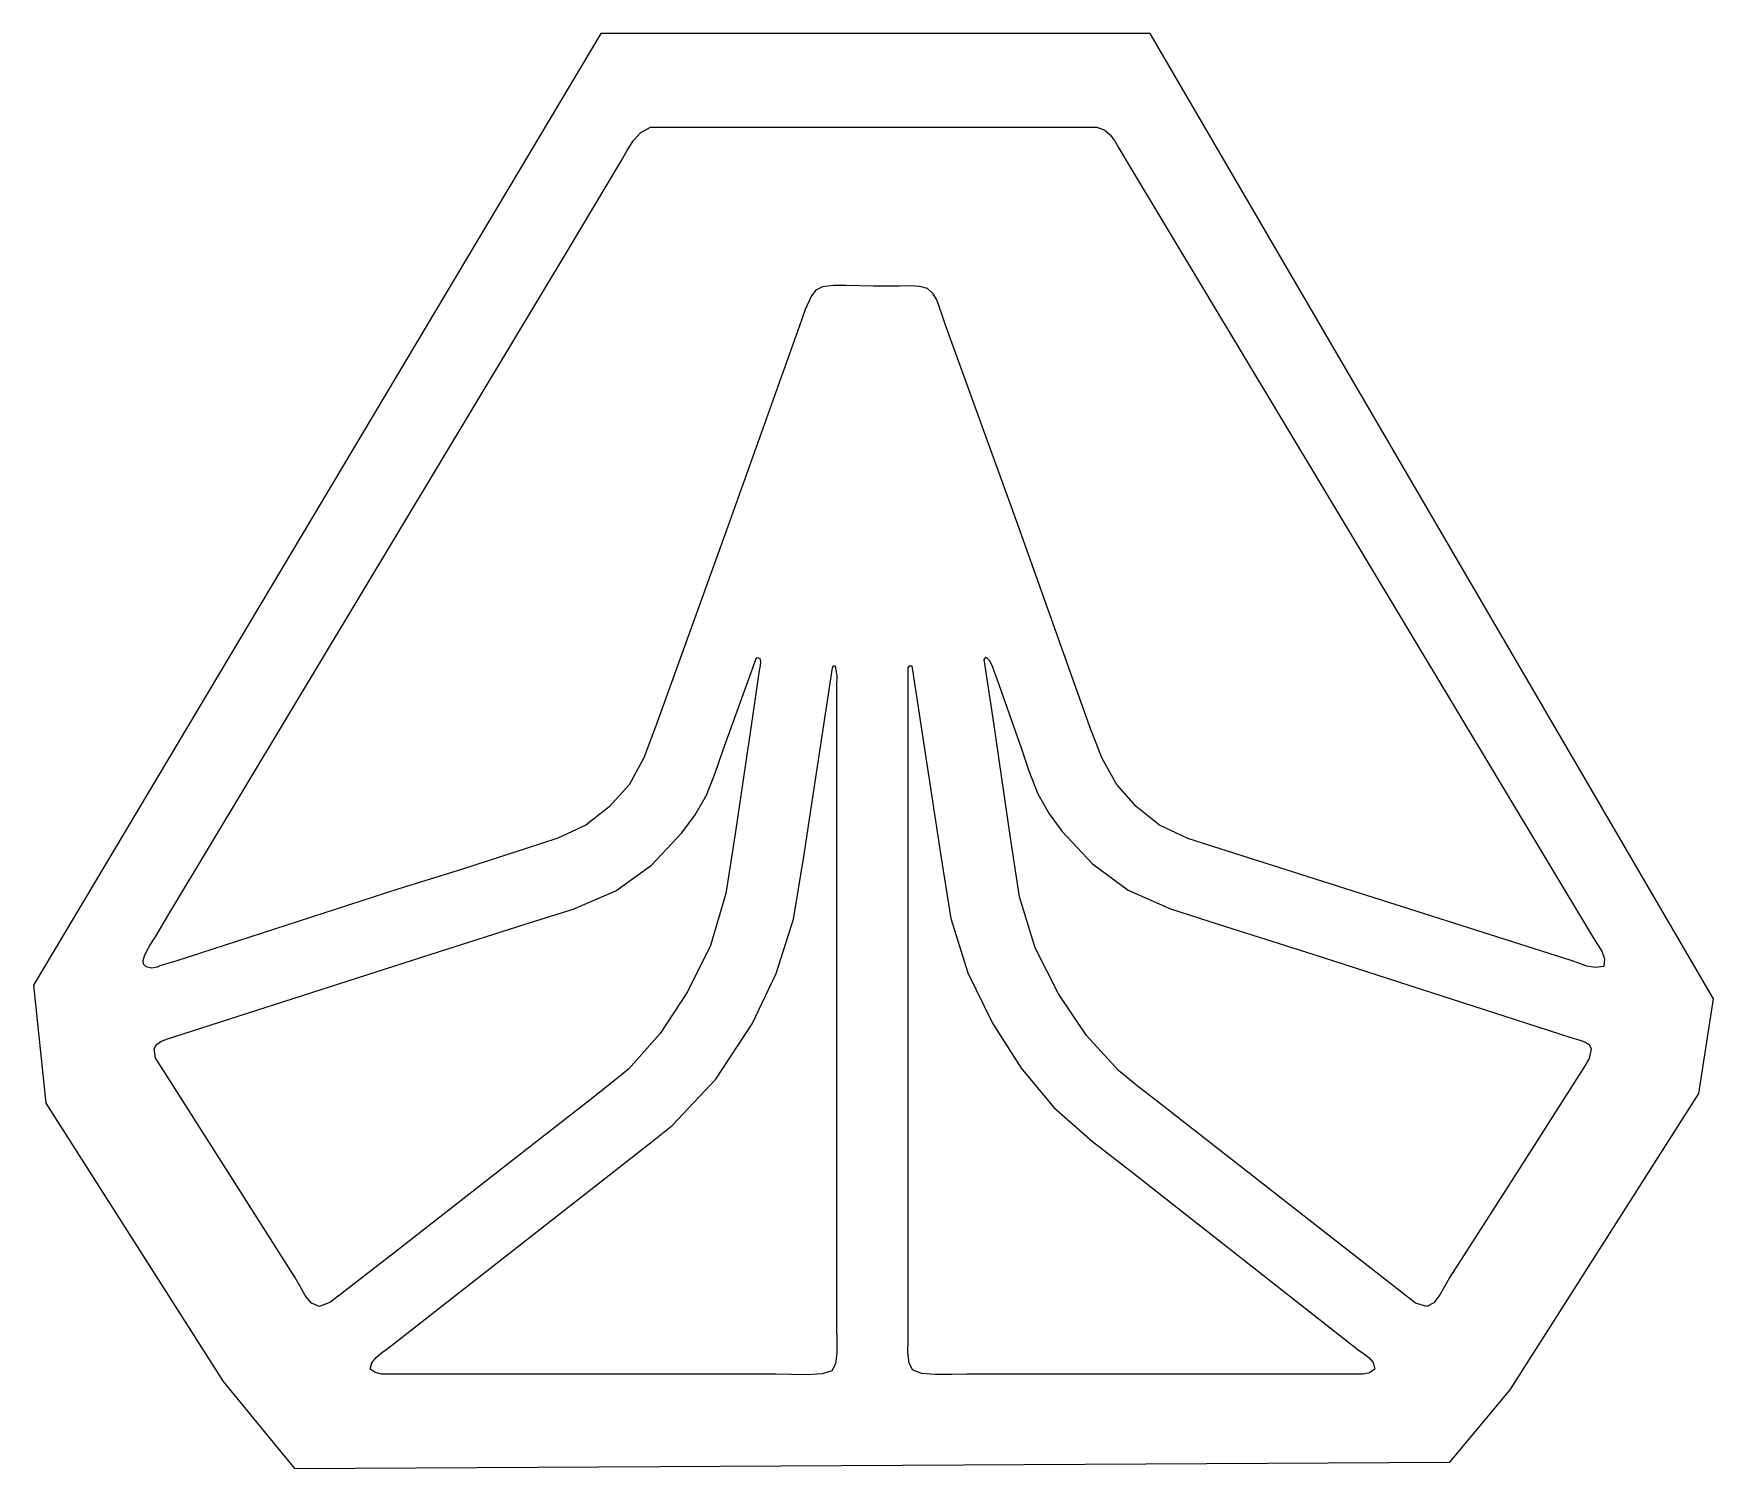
# Model space of a CAD drawing. Extents: x 0 to 7.1, y 0 to 6.06.
import ezdxf

# ---------------------------------------------------------------- set-up
doc = ezdxf.new("R2010")
doc.units = 0
doc.layers.get('0').update_dxf_attribs({"linetype": 'CONTINUOUS'})

msp = doc.modelspace()

# ---------------------------------------------------------------- linework, layer by layer
at = {"color": 0}
for p, q in [((2.39822, 6.06461), (0, 2.04204)), ((4.72254, 6.06461), (2.39822, 6.06461)), ((7.10389, 1.98415), (4.72254, 6.06461)), ((2.53581, 5.61203), (2.56739, 5.64643)), ((2.56739, 5.64643), (2.60943, 5.66911)), ((2.60943, 5.66911), (4.4969, 5.66911)), ((4.4969, 5.66911), (4.52968, 5.65587)), ((4.52968, 5.65587), (4.55294, 5.63667)), ((4.55294, 5.63667), (4.57101, 5.61236)), ((4.57101, 5.61236), (4.58822, 5.58371)), ((2.48579, 5.52778), (2.5101, 5.57081)), ((2.5101, 5.57081), (2.53581, 5.61203)), ((4.58822, 5.58371), (4.62061, 5.52778)), ((2.25592, 5.14312), (2.48579, 5.52778)), ((4.62061, 5.52778), (5.61008, 3.88206)), ((2.02642, 4.76221), (2.25592, 5.14312)), ((3.30854, 4.98068), (3.28965, 4.95649)), ((3.33675, 4.99479), (3.30854, 4.98068)), ((3.3834, 5.00011), (3.33675, 4.99479)), ((3.43614, 5.0006), (3.3834, 5.00011)), ((3.49283, 4.99892), (3.43614, 5.0006)), ((3.55171, 4.99772), (3.49283, 4.99892)), ((3.66064, 4.99772), (3.55171, 4.99772)), ((3.7091, 4.9981), (3.66064, 4.99772)), ((3.74849, 4.99604), (3.7091, 4.9981)), ((3.78, 4.98676), (3.74849, 4.99604)), ((3.80496, 4.96533), (3.78, 4.98676)), ((3.28965, 4.95649), (3.26292, 4.898)), ((3.81912, 4.93989), (3.80496, 4.96533)), ((3.83176, 4.90668), (3.81912, 4.93989)), ((3.84347, 4.8705), (3.83176, 4.90668)), ((3.26292, 4.898), (3.23958, 4.82992)), ((3.85503, 4.83578), (3.84347, 4.8705)), ((4.16331, 3.98497), (3.85503, 4.83578)), ((0.580621, 2.35644), (2.02642, 4.76221)), ((3.23958, 4.82992), (2.93565, 3.98063)), ((2.93565, 3.98063), (2.63004, 3.13379)), ((4.4675, 3.13379), (4.16331, 3.98497)), ((5.61008, 3.88206), (6.5964, 2.2416)), ((2.91569, 3.03662), (3.0541, 3.41943)), ((3.0541, 3.41943), (3.05994, 3.42822)), ((3.05994, 3.42822), (3.07183, 3.42389)), ((3.07183, 3.42389), (3.07465, 3.41049)), ((3.07465, 3.41049), (3.07238, 3.39204)), ((4.01992, 3.41943), (4.02875, 3.42828)), ((4.05821, 3.16917), (4.01992, 3.41943)), ((4.02875, 3.42828), (4.04167, 3.41644)), ((4.04167, 3.41644), (4.0536, 3.39214)), ((3.06879, 3.37229), (3.03558, 3.14806)), ((3.07238, 3.39204), (3.06879, 3.37229)), ((3.25726, 2.5861), (3.37799, 3.38406)), ((3.37799, 3.38406), (3.3839, 3.3929)), ((3.3839, 3.3929), (3.38975, 3.3929)), ((3.38975, 3.3929), (3.39669, 3.34924)), ((3.39669, 3.34924), (3.39567, 3.30458)), ((3.69894, 3.38406), (3.70481, 3.3929)), ((3.69894, 1.98822), (3.69894, 3.38406)), ((3.70481, 3.3929), (3.71371, 3.3929)), ((3.71371, 3.3929), (3.83735, 2.58903)), ((4.0536, 3.39214), (4.06413, 3.36313)), ((4.06413, 3.36313), (4.07292, 3.33697)), ((3.39567, 3.30458), (3.39567, 0.595594)), ((4.07292, 3.33697), (4.176, 3.04546)), ((2.63004, 3.13379), (2.58068, 3.00364)), ((3.03558, 3.14806), (3.00401, 2.93061)), ((4.13178, 2.66564), (4.05821, 3.16917)), ((4.51693, 3.00364), (4.4675, 3.13379)), ((2.58068, 3.00364), (2.51818, 2.88943)), ((2.88194, 2.93804), (2.91569, 3.03662)), ((4.176, 3.04546), (4.20882, 2.94846)), ((4.57937, 2.89236), (4.51693, 3.00364)), ((2.84506, 2.84521), (2.88194, 2.93804)), ((3.00401, 2.93061), (2.96739, 2.68267)), ((4.20882, 2.94846), (4.24669, 2.85113)), ((2.51818, 2.88943), (2.43397, 2.79574)), ((2.79785, 2.76286), (2.84506, 2.84521)), ((4.24669, 2.85113), (4.29476, 2.76682)), ((4.66314, 2.79719), (4.57937, 2.89236)), ((2.43397, 2.79574), (2.33561, 2.71864)), ((4.76193, 2.71858), (4.66314, 2.79719)), ((2.33561, 2.71864), (2.21631, 2.66319)), ((2.74197, 2.68619), (2.79785, 2.76286)), ((4.29476, 2.76682), (4.34972, 2.69211)), ((4.88092, 2.66276), (4.76193, 2.71858)), ((2.21631, 2.66319), (2.07943, 2.61849)), ((2.61301, 2.5504), (2.74197, 2.68619)), ((2.96739, 2.68267), (2.92746, 2.43001)), ((4.17008, 2.41531), (4.13178, 2.66564)), ((4.34972, 2.69211), (4.47831, 2.55512)), ((5.01812, 2.61849), (4.88092, 2.66276)), ((2.07943, 2.61849), (1.81401, 2.53353)), ((3.21311, 2.32107), (3.25726, 2.5861)), ((3.83735, 2.58903), (3.87858, 2.324)), ((6.50222, 2.14735), (5.01812, 2.61849)), ((1.81401, 2.53353), (1.54053, 2.44769)), ((2.46224, 2.44179), (2.61301, 2.5504)), ((4.47831, 2.55512), (4.62944, 2.44476)), ((1.54053, 2.44769), (0.601238, 2.14442)), ((2.28179, 2.36442), (2.46224, 2.44179)), ((2.92746, 2.43001), (2.86307, 2.20953)), ((4.62944, 2.44476), (4.80783, 2.36578)), ((0.549804, 2.30485), (0.580621, 2.35644)), ((2.07943, 2.30046), (2.28179, 2.36442)), ((4.23568, 2.20019), (4.17008, 2.41531)), ((4.80783, 2.36578), (5.00933, 2.30046)), ((0.515842, 2.2475), (0.549804, 2.30485)), ((1.68192, 2.17383), (2.07943, 2.30046)), ((3.14063, 2.09169), (3.21311, 2.32107)), ((3.87858, 2.324), (3.95128, 2.09478)), ((5.00933, 2.30046), (5.40978, 2.17389)), ((0.479329, 2.18815), (0.492025, 2.20985)), ((0.492025, 2.20985), (0.504937, 2.23019)), ((0.504937, 2.23019), (0.515842, 2.2475)), ((2.86307, 2.20953), (2.76551, 2.01486)), ((6.5964, 2.2416), (6.61442, 2.21451)), ((6.61442, 2.21451), (6.63222, 2.18554)), ((0.46365, 2.14708), (0.469129, 2.16672)), ((0.465169, 2.13086), (0.46365, 2.14708)), ((0.469129, 2.16672), (0.479329, 2.18815)), ((0.571669, 2.1351), (0.533475, 2.12381)), ((0.601238, 2.14442), (0.571669, 2.1351)), ((0.592447, 1.82346), (1.68192, 2.17383)), ((4.33496, 2.00603), (4.23568, 2.20019)), ((5.40978, 2.17389), (6.40506, 1.85292)), ((6.53478, 2.13531), (6.50222, 2.14735)), ((6.56863, 2.12321), (6.53478, 2.13531)), ((6.63222, 2.18554), (6.64312, 2.1544)), ((6.64312, 2.1544), (6.64057, 2.12088)), ((0.475911, 2.11963), (0.465169, 2.13086)), ((0.498156, 2.11496), (0.475911, 2.11963)), ((0.521918, 2.11892), (0.498156, 2.11496)), ((0.533475, 2.12381), (0.521918, 2.11892)), ((3.03939, 1.87939), (3.14063, 2.09169)), ((3.95128, 2.09478), (4.05524, 1.88232)), ((6.60389, 2.1166), (6.56863, 2.12321)), ((6.64057, 2.12088), (6.60389, 2.1166)), ((0, 2.04204), (0.052029, 1.54443)), ((2.76551, 2.01486), (2.64942, 1.83854)), ((4.45285, 1.83014), (4.33496, 2.00603)), ((3.69894, 0.586697), (3.69894, 1.98822)), ((7.04297, 1.58458), (7.10389, 1.98415)), ((2.88476, 1.64551), (3.03939, 1.87939)), ((4.05524, 1.88232), (4.176, 1.69183)), ((6.40506, 1.85292), (6.45307, 1.83724)), ((0.509983, 1.77339), (0.519803, 1.79124)), ((0.519803, 1.79124), (0.537978, 1.80399)), ((0.537978, 1.80399), (0.562717, 1.81392)), ((0.562717, 1.81392), (0.592447, 1.82346)), ((2.64942, 1.83854), (2.51525, 1.68799)), ((4.58822, 1.68212), (4.45285, 1.83014)), ((6.45307, 1.83724), (6.50515, 1.82053)), ((6.50515, 1.82053), (6.53456, 1.81185)), ((6.53456, 1.81185), (6.55974, 1.803)), ((6.55974, 1.803), (6.57818, 1.79118)), ((6.57818, 1.79118), (6.58762, 1.77339)), ((0.515842, 1.73432), (0.509983, 1.77339)), ((0.539387, 1.69683), (0.515842, 1.73432)), ((6.5785, 1.73275), (6.55524, 1.6939)), ((6.58762, 1.77339), (6.5785, 1.73275)), ((0.822374, 1.25206), (0.539387, 1.69683)), ((2.51525, 1.68799), (2.43587, 1.62201)), ((2.70074, 1.44949), (2.88476, 1.64551)), ((4.176, 1.69183), (4.31435, 1.52604)), ((4.66699, 1.61763), (4.58822, 1.68212)), ((6.55524, 1.6939), (6.27403, 1.25255)), ((2.43587, 1.62201), (2.35331, 1.55843)), ((4.74724, 1.5555), (4.66699, 1.61763)), ((6.24382, 0.331651), (7.04297, 1.58458)), ((0.052029, 1.54443), (0.801053, 0.367676)), ((2.35331, 1.55843), (1.95019, 1.24322)), ((4.31435, 1.52604), (4.47874, 1.38102)), ((5.79844, 0.733942), (4.74724, 1.5555)), ((2.61535, 1.38178), (2.70074, 1.44949)), ((1.49343, 0.504286), (2.61535, 1.38178)), ((4.47874, 1.38102), (4.653, 1.24631)), ((1.10476, 0.807563), (0.822374, 1.25206)), ((1.95019, 1.24322), (1.54351, 0.925347)), ((4.653, 1.24631), (5.60113, 0.501303)), ((6.27403, 1.25255), (5.98986, 0.807563)), ((1.54351, 0.925347), (1.2991, 0.736871)), ((1.12527, 0.771213), (1.10476, 0.807563)), ((5.98986, 0.807563), (5.97, 0.772678)), ((1.14833, 0.731392), (1.12527, 0.771213)), ((1.17535, 0.698676), (1.14833, 0.731392)), ((1.2991, 0.736871), (1.25331, 0.700629)), ((5.84472, 0.69835), (5.79844, 0.733942)), ((5.94743, 0.733344), (5.92171, 0.700196)), ((5.97, 0.772678), (5.94743, 0.733344)), ((1.20784, 0.683865), (1.17535, 0.698676)), ((1.25331, 0.700629), (1.20784, 0.683865)), ((5.89268, 0.683919), (5.84472, 0.69835)), ((5.92171, 0.700196), (5.89268, 0.683919)), ((3.39567, 0.595594), (3.3966, 0.540744)), ((3.69792, 0.539279), (3.69894, 0.586697)), ((1.47092, 0.487793), (1.49343, 0.504286)), ((3.3966, 0.540744), (3.39649, 0.487088)), ((3.69769, 0.489475), (3.69792, 0.539279)), ((5.60113, 0.501303), (5.62349, 0.485678)), ((1.42279, 0.418892), (1.43061, 0.446724)), ((1.43061, 0.446724), (1.44829, 0.469129)), ((1.44829, 0.469129), (1.47092, 0.487793)), ((3.39079, 0.442111), (3.37506, 0.412978)), ((3.39649, 0.487088), (3.39079, 0.442111)), ((3.70247, 0.445583), (3.69769, 0.489475)), ((3.71664, 0.415907), (3.70247, 0.445583)), ((5.62349, 0.485678), (5.64654, 0.468533)), ((5.64654, 0.468533), (5.66456, 0.447211)), ((5.66456, 0.447211), (5.67182, 0.418892)), ((0.801053, 0.367676), (1.10341, 0)), ((1.4451, 0.404676), (1.42279, 0.418892)), ((1.47108, 0.398817), (1.4451, 0.404676)), ((1.49869, 0.39784), (1.47108, 0.398817)), ((1.52582, 0.398275), (1.49869, 0.39784)), ((3.13949, 0.398275), (1.52582, 0.398275)), ((3.20307, 0.39681), (3.13949, 0.398275)), ((3.273, 0.395562), (3.20307, 0.39681)), ((3.33507, 0.399306), (3.273, 0.395562)), ((3.37506, 0.412978), (3.33507, 0.399306)), ((3.75424, 0.400987), (3.71664, 0.415907)), ((3.81396, 0.396267), (3.75424, 0.400987)), ((3.88243, 0.396972), (3.81396, 0.396267)), ((3.94629, 0.398275), (3.88243, 0.396972)), ((5.56581, 0.398275), (3.94629, 0.398275)), ((5.59392, 0.397786), (5.56581, 0.398275)), ((5.62229, 0.398654), (5.59392, 0.397786)), ((5.64893, 0.404514), (5.62229, 0.398654)), ((5.67182, 0.418892), (5.64893, 0.404514)), ((5.98986, 0.026855), (6.24382, 0.331651)), ((1.10341, 0), (5.98986, 0.026855))]:
    msp.add_line(p, q, dxfattribs=at)

doc.saveas('drawing.dxf')
